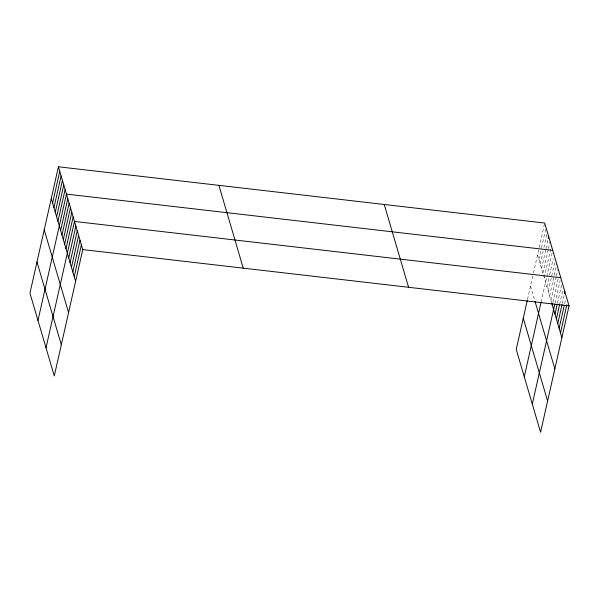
<?xml version="1.0" encoding="UTF-8"?>
<svg xmlns="http://www.w3.org/2000/svg" width="599" height="599" viewBox="0 0 599 599"><rect width="100%" height="100%" fill="white"/><g stroke="black" fill="none" stroke-linecap="round" stroke-linejoin="round"><path stroke-width="0.45" stroke-dasharray="3 2.25" d="M527.494 299.455L533.245 273.93M533.439 273.069L538.973 248.503M539.182 247.597L544.506 223.959M538.883 259.419L541.339 248.51M541.541 247.604L546.048 227.605M540.223 263.979L543.091 251.251M543.907 247.612L547.187 233.071M541.556 268.532L545.861 249.439M546.063 248.533L548.317 238.529M542.896 273.084L548.22 249.454M548.429 248.54L550.069 241.27M544.236 277.637L551.402 245.822M541.084 302.128L552.54 251.288M546.909 286.749L549.373 275.839M549.575 274.934L553.266 258.566M548.25 291.301L555.213 260.393M549.59 295.854L556.763 264.039M550.93 300.413L556.254 276.775M556.456 275.869L557.894 269.505M552.884 302.24L558.208 278.602M555.041 303.161L560.162 280.429M557.444 303.304L561.54 285.124M559.638 304.359L563.127 288.905M562.251 303.603L564.295 294.513M564.655 303.745L565.681 299.201M537.543 254.867L543.345 274.604M543.563 275.36L551.597 302.69M530.512 286.067L534.525 299.732"/><path stroke-width="0.9" d="M58.425 166.784L29.95 293.143L54.284 375.947L82.767 249.588L58.425 166.784L544.716 223.053L569.05 305.857L540.575 432.216L516.233 349.412L527.292 300.354M52.592 203.151L59.765 171.336M53.932 207.711L61.105 175.889M55.273 212.263L62.438 180.449M56.613 216.816L63.779 185.001M57.946 221.368L65.119 189.554M37.984 320.465L66.459 194.106L552.742 250.375M60.626 230.48L67.799 198.666M61.967 235.033L69.132 203.218M63.299 239.593L70.472 207.771M64.64 244.145L71.813 212.331M65.98 248.697L73.153 216.883M46.011 347.794L74.486 221.435L560.776 277.704M68.698 257.944L75.871 226.13M70.076 262.639L77.249 230.825M71.453 267.334L78.626 235.512M72.838 272.021L80.004 240.206M74.216 276.716L81.382 244.901M548.317 238.529L548.729 236.717M524.267 376.734L541.084 302.128M552.263 304.966L552.675 303.146M532.301 404.063L554.831 304.067M554.981 314.213L557.235 304.217M556.366 318.908L559.638 304.359M557.744 323.595L562.042 304.509M564.505 293.6L564.909 291.78M559.122 328.289L564.243 305.565M560.499 332.984L566.849 304.801M82.767 249.588L569.05 305.857M551.821 303.446L561.877 337.679M534.974 301.245L554.846 368.872M523.264 318.211L547.606 401.016M384.236 204.484L408.578 287.295M218.897 185.353L243.239 268.157M51.259 198.598L75.594 281.41M44.221 229.799L68.563 312.603M36.981 261.943L61.315 344.754"/></g></svg>
